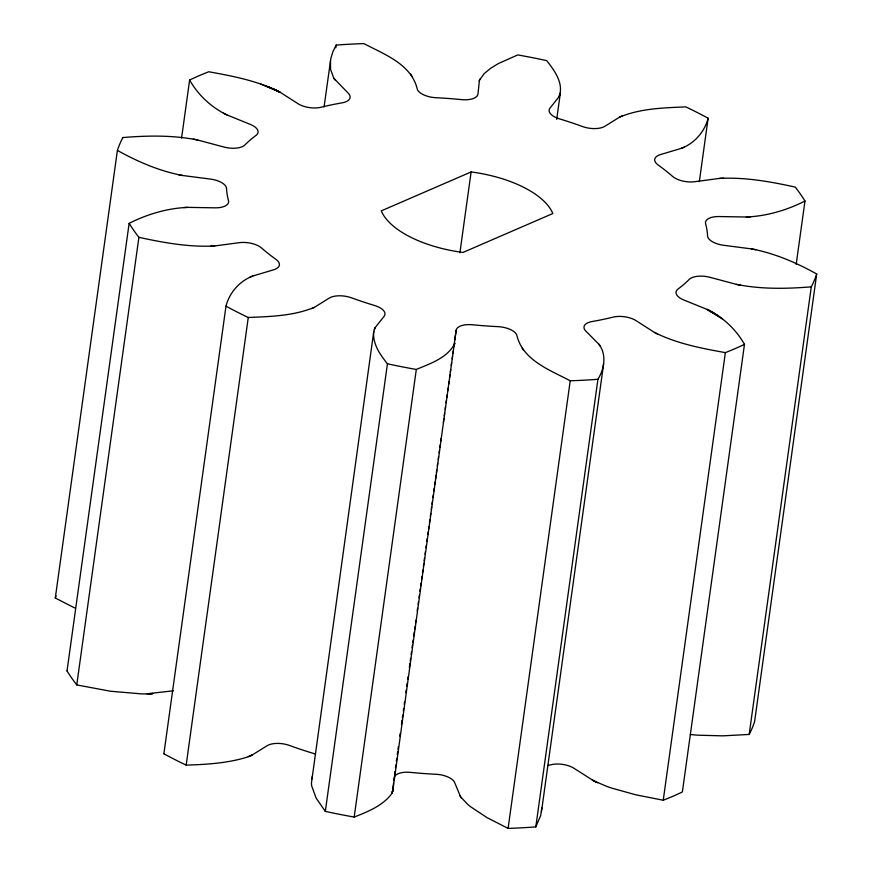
<?xml version="1.0" encoding="UTF-8"?>
<svg xmlns="http://www.w3.org/2000/svg" width="872" height="872" viewBox="0 0 872 872"><rect width="100%" height="100%" fill="white"/><g stroke="black" fill="none" stroke-linecap="round" stroke-linejoin="round"><path stroke-width="1.31" d="M541.785 807.973L540.662 815.658L535.811 826.896A355.961 163.26 7.9 0 1 508.114 828.4L486.936 817.587L470.782 806.873A108.673 49.846 7.9 0 1 467.457 804.126L460.601 796.877L454.639 782.544A16.95 7.772 7.9 0 0 435.967 774.26A242.383 111.169 7.9 0 1 410.429 772.385A16.95 7.772 7.9 0 0 394.013 778.075L393.763 780.636M225.957 306.148A356.005 163.282 7.9 0 0 248.237 317.484C270.451 316.558 293.57 315.958 314.378 307.347L329.289 298.071A16.95 7.772 7.9 0 1 351.558 297.843A242.383 111.169 7.9 0 0 374.633 305.516A16.95 7.772 7.9 0 1 384.105 316.307L375.178 327.567L373.75 331.513L311.424 783.23A108.64 49.824 7.9 0 0 311.74 786.108L316.122 798.098L325.321 811.385A355.961 163.26 7.9 0 0 354.206 817.064C367.079 811.985 380.879 806.524 390.144 795.755A75.439 34.597 7.9 0 0 391.441 793.923L392.792 790.86L456.121 330.466A16.95 7.772 7.9 0 1 472.548 324.766A242.383 111.169 7.9 0 0 498.076 326.651A16.95 7.772 7.9 0 1 516.747 334.935C522.579 360.289 549.742 369.946 570.223 380.781A356.005 163.282 7.9 0 0 597.909 379.287C604.405 368.954 606.901 354.13 598.693 344.026L585.875 331.164A16.95 7.772 7.9 0 1 592.066 321.528A242.383 111.169 7.9 0 0 613.201 317.114A16.95 7.772 7.9 0 1 636.08 320.667L654.371 332.385C676.487 343.514 701.164 348.288 725.362 352.626A355.961 163.26 7.9 0 0 744.481 344.331C735.968 329.333 722.757 316.961 707.214 309.484L683.801 299.99A16.95 7.772 7.9 0 1 678.078 288.992A242.383 111.169 7.9 0 0 689.163 279.454A16.95 7.772 7.9 0 1 710.113 277.34L736.393 284.37C760.994 289.33 786.381 288.872 811.287 286.834A356.005 163.282 7.9 0 0 816.704 273.982C796.289 262.614 774.434 253.196 751.381 248.88L723.64 245.283A16.95 7.772 7.9 0 1 707.563 235.887A242.362 111.158 7.9 0 0 705.612 223.788A16.95 7.772 7.9 0 1 719.019 216.55L746.247 217.008C766.684 216.18 786.773 210.217 804.976 201.04A355.961 163.26 7.9 0 0 795.242 187.088C770.379 181.638 744.906 177.027 719.356 178.433L694.733 181.714A16.95 7.772 7.9 0 1 672.595 176.417A242.383 111.169 7.9 0 0 658.142 164.993A16.95 7.772 7.9 0 1 660.42 154.595L681.294 148.36C694.385 143.444 704.674 131.77 708.119 118.232A356.005 163.282 7.9 0 0 685.839 106.885C663.636 107.845 640.528 108.422 619.741 117.044L604.819 126.309A16.95 7.772 7.9 0 1 582.551 126.549A242.383 111.169 7.9 0 0 559.464 118.865A16.95 7.772 7.9 0 1 550.003 108.074L558.941 96.814C564.337 83.821 554.407 70.414 546.679 60.615A356.005 163.282 7.9 0 0 517.794 54.925L498.283 63.591L490.467 68.43L484.2 73.619L479.447 80.137L477.987 93.925A16.95 7.772 7.9 0 1 461.561 99.615A242.383 111.169 7.9 0 0 436.022 97.729A16.95 7.772 7.9 0 1 417.361 89.456C411.53 64.092 384.367 54.435 363.897 43.6A356.005 163.282 7.9 0 0 336.156 45.093L332.875 51.731L330.859 58.413L324.057 106.962M393.523 783.187L392.378 792.277M330.477 60.648L330.597 69.531L333.834 78.251L348.233 93.217A16.95 7.772 7.9 0 1 342.053 102.852A242.383 111.169 7.9 0 0 320.907 107.267A16.95 7.772 7.9 0 1 298.039 103.724L279.738 92.007C257.622 80.878 232.944 76.104 208.757 71.766A356.005 163.282 7.9 0 0 189.584 80.039M373.75 331.513C372.409 343.764 380.127 354.719 387.441 363.777L325.321 811.385M74.752 607.98L55.296 598.018L117.404 150.398A355.961 163.26 7.9 0 1 122.854 137.569M67.024 670.96L129.132 223.352C147.335 214.163 167.424 208.201 187.862 207.373L215.09 207.83A16.95 7.772 7.9 0 0 228.497 200.604A242.383 111.169 7.9 0 1 226.535 188.505M129.165 223.352A355.961 163.26 7.9 0 0 138.899 237.315L76.758 684.923L110.548 691.245L141.667 693.894A75.439 34.597 7.9 0 0 145.984 693.894L173.375 690.798M181.583 138.027L189.627 80.05C198.14 95.048 211.362 107.43 226.905 114.897L250.308 124.402A16.95 7.772 7.9 0 1 256.03 135.389A242.383 111.169 7.9 0 0 244.934 144.926A16.95 7.772 7.9 0 1 223.995 147.052L197.715 140.021C173.114 135.051 147.728 135.509 122.821 137.558M163.882 753.768L225.99 306.148C229.434 292.611 239.724 280.937 252.815 276.021L273.699 269.786A16.95 7.772 7.9 0 0 275.966 259.387A242.383 111.169 7.9 0 1 261.513 247.964A16.95 7.772 7.9 0 0 239.375 242.667L214.752 245.948C189.202 247.365 163.729 242.732 138.866 237.315M314.781 753.909A16.95 7.772 7.9 0 0 312.536 753.136A242.383 111.169 7.9 0 1 289.439 745.451A16.95 7.772 7.9 0 0 267.181 745.691L252.259 754.956L247.637 756.929A75.45 34.608 7.9 0 1 244.4 757.975C225.499 763.349 205.694 764.515 186.161 765.104L248.269 317.484M335.807 47.807L336.189 45.104M354.185 817.064L416.304 369.456C430.354 363.526 447.761 357.847 454.912 343.241L454.203 345.214M459.893 252.836L471.12 171.948A88.148 40.428 7.9 0 1 552.826 213.52L462.988 252.444A88.148 40.428 7.9 0 1 381.282 210.871L471.12 171.948M394.558 774.151L394.918 771.535M395.463 767.6L395.823 764.984M396.368 761.049L396.738 758.433M397.283 754.498L397.643 751.882M398.003 749.255L398.373 746.639M399.834 736.132L400.194 733.494M401.469 724.272L402.025 720.316M402.384 717.678L402.755 715.04M403.3 711.094L403.671 708.456M404.216 704.5L404.586 701.862M405.862 692.641L406.232 690.003M406.777 686.057L407.148 683.419M407.693 679.462L408.052 676.825M409.339 667.603L409.884 663.647M410.254 661.02L410.614 658.382M411.17 654.425L411.53 651.787M412.075 647.842L412.445 645.204M412.816 642.566L413.175 639.928M413.72 635.982L414.276 632.026M414.636 629.388L415.007 626.75M415.552 622.804L415.922 620.166M417.198 610.945L417.568 608.307M418.113 604.351L418.484 601.713M419.029 597.767L419.399 595.129M419.944 591.172L420.304 588.535M420.675 585.897L421.034 583.27M421.59 579.313L421.95 576.675M422.506 572.73L422.865 570.092M423.421 566.135L423.781 563.497M424.152 560.86L424.511 558.233M425.067 554.276L425.427 551.638M425.972 547.692L426.343 545.055M426.888 541.098L427.258 538.46M427.803 534.514L428.174 531.876M428.534 529.239L428.904 526.601M429.449 522.644L429.82 520.017M430.365 516.061L430.735 513.423M431.28 509.477L431.64 506.839M432.011 504.201L432.381 501.564M432.926 497.607L433.286 494.98M433.842 491.023L434.202 488.385M434.757 484.44L435.117 481.802M435.488 479.164L436.033 475.207M436.403 472.57L436.763 469.943M437.319 465.986L437.679 463.348M438.224 459.391L438.594 456.765M439.139 452.808L439.51 450.17M439.87 447.532L440.24 444.905M440.785 440.949L441.156 438.311M443.347 422.495L443.892 418.549M444.262 415.911L444.633 413.274M445.178 409.317L445.538 406.69M446.093 402.733L446.453 400.095M446.824 397.458L447.183 394.831M447.739 390.874L448.099 388.236M448.655 384.28L449.015 381.653M449.581 377.609L449.952 374.916M450.323 372.224L450.704 369.521M451.26 365.488L451.631 362.796M452.197 358.752L452.568 356.059M452.939 353.367L453.32 350.664M453.876 346.631L454.247 343.939M454.813 339.895L456.121 330.466M556.696 119.388L560.369 92.868M508.103 828.4L570.223 380.781M535.811 826.896L597.93 379.276M541.458 811.778L603.631 363.744M699.333 181.605L708.119 118.232M547.671 765.551A242.383 111.169 7.9 0 0 551.093 764.722A16.95 7.772 7.9 0 1 573.961 768.276L593.81 780.909L606.738 786.359A108.738 49.868 7.9 0 0 612.188 788.244L635.786 794.806L663.243 800.234L725.362 352.626M744.481 344.331L682.373 791.95A355.961 163.26 7.9 0 1 663.243 800.234M796.18 264.401L804.976 201.04M690.384 734.518L691.954 734.671A108.586 49.802 7.9 0 0 698.058 735.194L722.779 735.848L749.179 734.442L811.287 286.834M816.704 273.982L754.596 721.602A356.005 163.282 7.9 0 1 749.179 734.442M311.533 779.437L312.47 776.113M479.208 81.14L479.905 79.178M392.073 792.855L392.792 790.86L391.692 793.531M374.241 329.485L375.178 327.567M558.941 96.814L559.879 94.895M250.329 755.915L252.259 754.956L248.313 756.689M619.741 117.044L622.543 115.736M311.577 308.644L314.378 307.347M249.414 756.275L252.259 754.956M249.828 277.231L252.815 276.021M681.294 148.36L684.28 147.15M149.722 693.807L152.644 693.567L146.899 693.883M719.356 178.433L723.509 178.15M210.599 246.231L214.752 245.948M148.436 693.85L152.644 693.567M183.632 207.547L187.862 207.373M746.247 217.008L750.476 216.834M117.404 150.398C137.82 161.767 159.674 171.185 182.739 175.512L210.468 179.098A16.95 7.772 7.9 0 1 226.556 188.505M751.381 248.88L755.762 249.686M178.346 174.705L182.739 175.512M193.377 139.106L197.715 140.021M736.393 284.37L740.731 285.275M260.881 84.115L279.738 92.007L276.457 90.252M265.012 85.554L279.738 92.007L272.827 88.617M269.012 87.047L279.738 92.007M722.441 318.945L707.214 309.484L710.658 311.173M223.45 113.218L226.905 114.897M597.636 782.751L592.262 779.993L595.641 781.835M719.716 316.896L707.214 309.484L713.841 312.993M654.371 332.385L657.662 334.129M707.214 309.484L716.86 314.912M598.693 344.026L600.285 346.13M333.834 78.251L335.415 80.355M410.603 74.066L411.955 76.191M522.154 348.201L523.516 350.315M460.045 795.809L461.397 798.011M76.791 684.934A355.961 163.26 7.9 0 1 67.057 670.971M55.328 598.029A355.961 163.26 7.9 0 1 56.059 595.859M186.128 765.104A356.005 163.282 7.9 0 1 163.838 753.768M416.271 369.456A356.005 163.282 7.9 0 1 387.408 363.777"/></g></svg>
